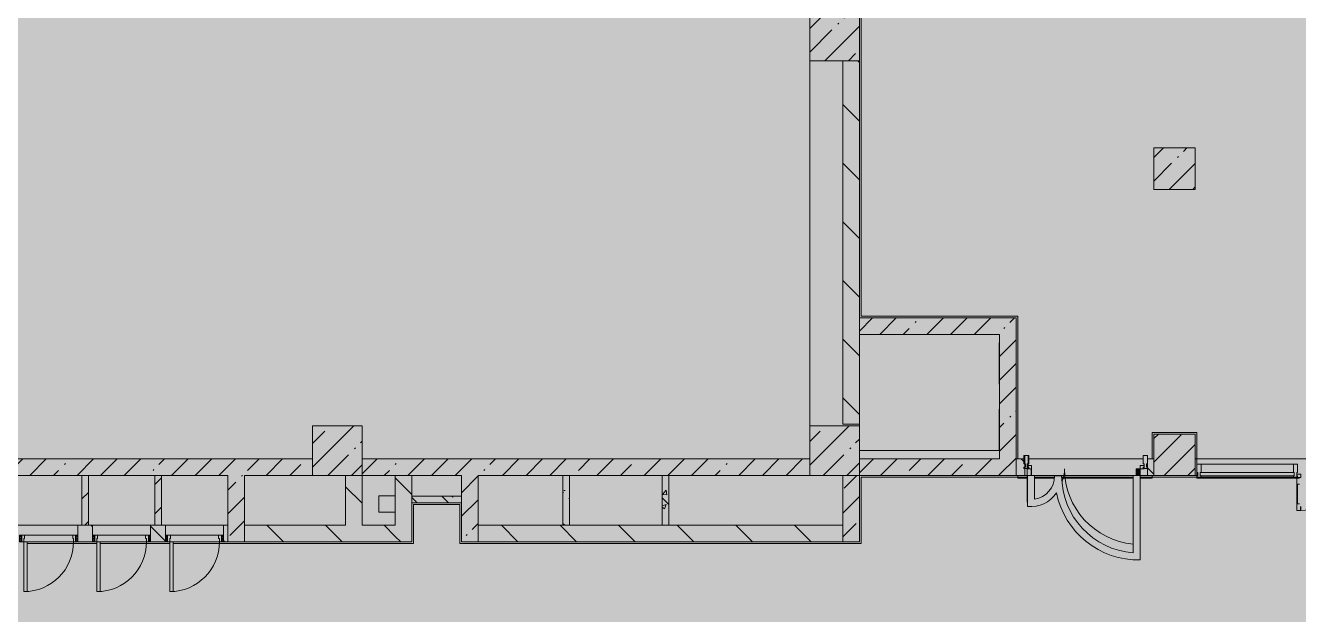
# Model space of a CAD drawing. Header units: millimetres. Extents: x 35524 to 235479, y -8553 to 29000.
# Drawn here: x 165167 to 180525, y 10024 to 17127 of the extents above; entities that cross this region are included whole.
import ezdxf

# ---------------------------------------------------------------- set-up
doc = ezdxf.new("R2010")
doc.units = ezdxf.units.MM
doc.linetypes.add('200_ШТРИХ__ш1_п0_6_', pattern=[800, 500, -300])
doc.layers.add('A-DETL-GENF-3', color=7, linetype='Continuous', lineweight=9, true_color=0xc0c0c0, transparency=0.4)
for name, color, linetype, lineweight, true_color in [('A-DETL-GENF-5', 7, 'Continuous', 5, 0xb7b7b7), ('A-DETL-GENF-6', 7, 'Continuous', 5, 0xe2e2e2), ('A-DOOR-2', 7, 'Continuous', 5, 0xaaaaaa), ('A-DOOR-3', 7, 'Continuous', 5, 0xe2e2e2), ('A-DOOR-4', 7, 'Continuous', 5, 0xb7b7b7), ('A-DOOR-FRAM-2', 7, 'Continuous', 5, 0xe2e2e2), ('A-DOOR-FRAM-3', 7, 'Continuous', 5, 0xaaaaaa), ('A-DOOR-FRAM-4', 7, 'Continuous', 5, 0xb7b7b7), ('A-FLOR-1', 7, 'Continuous', 5, 0xb7b7b7), ('A-GLAZ-CURT-2', 7, 'Continuous', 5, 0x737373), ('A-GLAZ-CWMG-2', 7, 'Continuous', 5, 0x737373), ('A-WALL-8', 7, 'Continuous', 9, 0x737373), ('I-WALL-23', 7, 'Continuous', 5, 0x737373), ('I-WALL-25', 7, 'Continuous', 5, 0x787878), ('S-COLS-2', 7, 'Continuous', 5, 0x737373)]:
    doc.layers.add(name, color=color, linetype=linetype, lineweight=lineweight, true_color=true_color)
for name, color, linetype, lineweight in [('A-DETL-MBND-1', 7, '200_ШТРИХ__ш1_п0_6_', 9), ('I-WALL-24', 7, 'Continuous', 5), ('S-COLS-1', 7, 'Continuous', 5)]:
    doc.layers.add(name, color=color, linetype=linetype, lineweight=lineweight)
pattern_1 = [(135, (108468.84, 0), (-353.5534, -353.5534), [])]
pattern_2 = [(45, (108468.84, 0), (-285.1231, 285.1231), []), (45, (108753.96, 0), (-285.1231, 285.1231), [504.031, -100.806, 16.764, -84.042])]
pattern_3 = [(135, (108468.84, 0), (-377.1708, -377.1708), [533.4, -88.9, 17.78, -88.9]), (135, (108468.84, 376.94), (-377.1708, -377.1708), []), (50, (108468.84, 0), (637.6445, -55.7866), [66.675, -733.425]), (355, (108468.84, 0), (-123.3494, 668.699), [53.34, -586.74]), (100.451, (108522, -4.65), (514.299, 612.908), [56.665, -623.315]), (46.184, (108468.84, 177.8), (948.776, -147.15), [100.012, -1100.137]), (96.636, (108547.9, 165.5), (830.909, 865.997), [84.998, -934.973]), (351.184, (108468.8, 177.8), (830.918, 865.988), [80.01, -880.11]), (21, (108557.74, 133.35), (530.6506, -357.9283), [66.675, -733.425]), (326, (108557.74, 133.35), (216.308, 644.6585), [53.34, -586.74]), (71.451, (108601.96, 103.5), (746.9596, 286.7243), [56.665, -623.315]), (37.5, (108468.84, 0), (10.8105, 295.9426), [16.764, -562.864, 16.764, -578.866, -588.962]), (37.5, (108468.84, 0), (10.8105, 295.9426), [-1175.258, 16.764, -572.198]), (7.5, (108468.84, 0), (233.8692, 350.6318), [16.764, -322.834, 16.764, -549.529, -224.472]), (7.5, (108468.84, 0), (233.8692, 350.6318), [-905.891, 16.764, -207.708]), (327.5, (108270.6, 0), (474.5678, -20.0513), [16.764, -205.486, 16.764, -676.656, -920.115]), (327.5, (108270.6, 0), (474.5678, -20.0513), [-915.67, 16.764, -903.351]), (317.5, (108181.7, 0), (518.4522, 88.9934), [16.764, -272.161, 16.764, -443.738, -653.415]), (317.5, (108181.7, 0), (518.4522, 88.9934), [-749.427, 16.764, -636.651])]
pattern_4 = [(45, (108468.84, 0), (-176.7767, 176.7767), [])]

# ---------------------------------------------------------------- blocks, each defined once
blk = doc.blocks.new('BSC_Колонна _Прямоугольная - 600х600-23205240-3_4_2_птичка')
at = {"layer": 'S-COLS-1'}
h = blk.add_hatch(dxfattribs=at)
h.set_pattern_fill('FP_93', color=256, style=0, pattern_type=2)
h.set_pattern_definition([(45, (-66460, -12000), (-285.1231, 285.1231), []), (45, (-66174.88, -12000), (-285.1231, 285.1231), [504.031, -100.806, 16.764, -84.042])])
h.paths.add_polyline_path([(-300, -300), (300, -300), (300, 300), (-300, 300)])
at = {"layer": 'S-COLS-2'}
for p, q in [((300, 300), (-300, 300)), ((-300, 300), (-300, -300)), ((300, -300), (300, 300)), ((-300, -300), (300, -300))]:
    blk.add_line(p, q, dxfattribs=at)
blk = doc.blocks.new('BSC_Колонна _Прямоугольная - 600х600-V121-3_4_2_птичка')
at = {"layer": 'S-COLS-1'}
h = blk.add_hatch(dxfattribs=at)
h.set_pattern_fill('FP_97', color=256, style=0, pattern_type=2)
h.set_pattern_definition([(45, (-66460, -17000), (-285.1231, 285.1231), []), (45, (-66174.88, -17000), (-285.1231, 285.1231), [504.031, -100.806, 16.764, -84.042])])
h.paths.add_polyline_path([(-300, -300), (300, -300), (300, 300), (-300, 300)])
at = {"layer": 'S-COLS-2'}
for p, q in [((300, 300), (-300, 300)), ((-300, 300), (-300, -300)), ((300, -300), (300, 300)), ((-300, -300), (300, -300))]:
    blk.add_line(p, q, dxfattribs=at)
blk = doc.blocks.new('BSC_Колонна _Прямоугольная - 600х600-V131-3_4_2_птичка')
at = {"layer": 'S-COLS-1'}
h = blk.add_hatch(dxfattribs=at)
h.set_pattern_fill('FP_115', color=256, style=0, pattern_type=2)
h.set_pattern_definition([(45, (-60460, -12000), (-285.1231, 285.1231), []), (45, (-60174.88, -12000), (-285.1231, 285.1231), [504.031, -100.806, 16.764, -84.042])])
h.paths.add_polyline_path([(-300, -300), (300, -300), (300, 300), (-300, 300)])
at = {"layer": 'S-COLS-2'}
for p, q in [((300, 300), (-300, 300)), ((-300, 300), (-300, -300)), ((300, -300), (300, 300)), ((-300, -300), (300, -300))]:
    blk.add_line(p, q, dxfattribs=at)
blk = doc.blocks.new('BSC_Колонна _Прямоугольная - 500х500-V158-3_4_2_птичка')
at = {"layer": 'S-COLS-1'}
h = blk.add_hatch(dxfattribs=at)
h.set_pattern_fill('FP_135', color=256, style=0, pattern_type=2)
h.set_pattern_definition([(45, (-70560, -15400), (-285.1231, 285.1231), []), (45, (-70274.88, -15400), (-285.1231, 285.1231), [504.031, -100.806, 16.764, -84.042])])
h.paths.add_polyline_path([(-250, -250), (250, -250), (250, 250), (-250, 250)])
at = {"layer": 'S-COLS-2'}
for p, q in [((250, 250), (-250, 250)), ((-250, 250), (-250, -250)), ((250, -250), (250, 250)), ((-250, -250), (250, -250))]:
    blk.add_line(p, q, dxfattribs=at)
blk = doc.blocks.new('110_Дверь_СКБ_1Ст - д-18 700x2100h_Технический шкаф ЭОМ и СС-V210-3_4_2_птичка')
at = {"layer": 'A-DOOR-2'}
h = blk.add_hatch(dxfattribs=at)
h.set_pattern_fill('FP_45', color=256, style=0, pattern_type=2)
h.set_pattern_definition([(135, (1951.41, 164.685), (-14.14214, -14.14214), []), (225, (1951.41, 164.685), (14.14214, -14.14214), [])])
h.paths.add_polyline_path([(362.5, 100), (337.5, 100), (337.5, 20), (362.5, 20)])
at = {"layer": 'A-DOOR-3'}
h = blk.add_hatch(color=256, dxfattribs=at)
h.paths.add_polyline_path([(312.5, 100), (312.5, 60), (302.5, 60), (302.5, 20), (337.5, 20), (337.5, 100)])
h.paths.add_polyline_path([(-287.5, 100), (-312.5, 100), (-312.5, 20), (-277.5, 20), (-277.5, 60), (-287.5, 60)])
at = {"layer": 'A-DOOR-FRAM-2'}
blk.add_hatch(color=256, dxfattribs=at).paths.add_polyline_path([(272.5, 700), (272.5, 100), (312.5, 100), (312.5, 700)])
at = {"layer": 'A-DOOR-FRAM-3'}
h = blk.add_hatch(dxfattribs=at)
h.set_pattern_fill('FP_46', color=256, style=0, pattern_type=2)
h.set_pattern_definition([(45, (-171.384, 164.685), (-14.1421, 14.1421), []), (135, (-171.384, 164.685), (-14.1421, -14.1421), [])])
h.paths.add_polyline_path([(-312.5, 100), (-337.5, 100), (-337.5, 20), (-312.5, 20)])
at = {"layer": 'A-DOOR-4'}
for p, q in [((312.5, 700), (272.5, 700)), ((272.5, 700), (272.5, 100)), ((312.5, 100), (312.5, 700)), ((272.5, 100), (312.5, 100))]:
    blk.add_line(p, q, dxfattribs=at)
blk.add_arc((312.5, 100), 600, 90, 180, dxfattribs=at)
at = {"layer": 'A-DOOR-FRAM-4'}
for p, q in [((-312.5, 100), (-337.5, 100)), ((-337.5, 100), (-337.5, 20)), ((-337.5, 20), (-312.5, 20)), ((-287.5, 100), (-312.5, 100)), ((-312.5, 100), (-312.5, 20)), ((-312.5, 20), (-312.5, 100)), ((-312.5, 20), (-277.5, 20)), ((-287.5, 60), (-287.5, 100)), ((-287.5, 100), (272.5, 100)), ((-277.5, 60), (-287.5, 60)), ((-277.5, 20), (-277.5, 60)), ((302.5, 20), (-277.5, 20)), ((312.5, 60), (302.5, 60)), ((302.5, 60), (302.5, 20)), ((302.5, 20), (337.5, 20)), ((312.5, 100), (312.5, 60)), ((337.5, 100), (312.5, 100)), ((337.5, 20), (337.5, 100)), ((362.5, 100), (337.5, 100)), ((337.5, 100), (337.5, 20)), ((337.5, 20), (362.5, 20)), ((362.5, 20), (362.5, 100))]:
    blk.add_line(p, q, dxfattribs=at)
blk = doc.blocks.new('Прямоугольный импост - Импост структурный с накладкой - 160мм Темный-33326475-3_4_2_птичка')
at = {"layer": 'A-GLAZ-CWMG-2'}
for p, q in [((-50, 40), (-50, 140)), ((-50, 140), (0, 140)), ((-40, 40), (-50, 40)), ((-50, -17), (-50, 0)), ((-50, 0), (-40, 0)), ((-40, 0), (-40, 40)), ((-10, 40), (-10, 0)), ((0, 40), (-10, 40)), ((-10, 0), (0, 0)), ((0, 140), (0, 40)), ((0, 0), (0, -17)), ((0, -17), (-50, -17))]:
    blk.add_line(p, q, dxfattribs=at)
blk = doc.blocks.new('Дверь_Витражная_остекление_ - ВВ-6 остекление-32274838-3_4_2_птичка')
at = {"layer": 'A-DETL-GENF-6'}
for points in [[(705, 420), (701, 420), (701, 100), (660, 100), (660, 20), (705, 20), (705, 386)], [(-655, 100), (-655, 20), (-610, 20), (-610, 100)]]:
    blk.add_hatch(color=256, dxfattribs=at).paths.add_polyline_path(points)
at = {"layer": 'A-DETL-GENF-5'}
for p, q in [((705, 420), (705, 20)), ((705, 20), (705, 420)), ((-655, 100), (-655, 20)), ((-655, 100), (-655, 20)), ((-610, 20), (-655, 20)), ((-655, 20), (-610, 20)), ((-610, 100), (-610, 20)), ((-610, 20), (-610, 100)), ((660, 100), (660, 20)), ((660, 100), (660, 20))]:
    blk.add_line(p, q, dxfattribs=at)
at = {"layer": 'A-DOOR-4'}
for p, q in [((-655, 20), (-705, 20)), ((-705, 20), (-705, -20)), ((-655, 100), (-655, 20)), ((-655, -20), (-655, 20)), ((655, 100), (655, 20)), ((705, 20), (655, 20)), ((655, 20), (655, -20)), ((705, -20), (705, 20)), ((-705, -20), (-655, -20)), ((655, -20), (705, -20))]:
    blk.add_line(p, q, dxfattribs=at)
for centre, radius, start, end in [((-655, 20), 910, 360, 84.7731), ((655, 20), 400, 157.5, 180)]:
    blk.add_arc(centre, radius, start, end, dxfattribs=at)
blk = doc.blocks.new('Прямоугольный импост - Импост структурный с накладкой - 160мм Темный-33326241-3_4_2_птичка')
at = {"layer": 'A-GLAZ-CWMG-2'}
for p, q in [((-25, 40), (-25, 140)), ((-25, 140), (25, 140)), ((-15, 40), (-25, 40)), ((-25, -17), (-25, 0)), ((-25, 0), (-15, 0)), ((-15, 0), (-15, 40)), ((15, 40), (15, 0)), ((25, 40), (15, 40)), ((15, 0), (25, 0)), ((25, 140), (25, 40)), ((25, 0), (25, -17)), ((25, -17), (-25, -17))]:
    blk.add_line(p, q, dxfattribs=at)
blk = doc.blocks.new('Прямоугольный импост - Импост структурный с накладкой - 160мм Темный-33326242-3_4_2_птичка')
at = {"layer": 'A-GLAZ-CWMG-2'}
for p, q in [((0, 140), (-50, 140)), ((-50, 140), (-50, 40)), ((-50, 40), (-40, 40)), ((-40, 0), (-50, 0)), ((-50, 0), (-50, -17)), ((-40, 40), (-40, 0)), ((-10, 0), (-10, 40)), ((-10, 40), (0, 40)), ((0, 0), (-10, 0)), ((0, 40), (0, 140)), ((0, -17), (0, 0)), ((-50, -17), (0, -17))]:
    blk.add_line(p, q, dxfattribs=at)
blk = doc.blocks.new('Прямоугольный импост - Импост структурный с накладкой - 160мм Темный-33326237-3_4_2_птичка')
at = {"layer": 'A-GLAZ-CWMG-2'}
for p, q in [((-50, 40), (-50, 140)), ((-50, 140), (0, 140)), ((-40, 40), (-50, 40)), ((-50, -17), (-50, 0)), ((-50, 0), (-40, 0)), ((-40, 0), (-40, 40)), ((-10, 40), (-10, 0)), ((0, 40), (-10, 40)), ((-10, 0), (0, 0)), ((0, 140), (0, 40)), ((0, 0), (0, -17)), ((0, -17), (-50, -17))]:
    blk.add_line(p, q, dxfattribs=at)
blk = doc.blocks.new('Дверь_Витражная_остекление_ - В-18-32468702-3_4_2_птичка')
at = {"layer": 'A-DETL-GENF-6'}
blk.add_hatch(color=256, dxfattribs=at).paths.add_polyline_path([(690, 420), (678, 420), (678, 370), (690, 370), (690, 20), (723, 20), (723, 420)])
at = {"layer": 'A-DETL-GENF-5'}
for p, q in [((-673, 965), (-673, 20)), ((-673, 965), (-673, 20)), ((723, 420), (678, 420)), ((678, 420), (678, 370)), ((723, 420), (678, 420)), ((678, 420), (678, 370)), ((723, 340), (690, 340)), ((713, 340), (713, 100)), ((723, 420), (723, 20)), ((723, 20), (723, 420)), ((723, 100), (690, 100))]:
    blk.add_line(p, q, dxfattribs=at)
at = {"layer": 'A-DOOR-4'}
for p, q in [((-673, 965), (-673, 20)), ((673, 420), (673, 370)), ((-673, 20), (-723, 20)), ((-723, 20), (-723, -20)), ((-673, -20), (-673, 20)), ((723, 20), (673, 20)), ((673, 20), (673, -20)), ((723, -20), (723, 20)), ((-723, -20), (-673, -20)), ((673, -20), (723, -20))]:
    blk.add_line(p, q, dxfattribs=at)
for centre, radius, start, end in [((-673, 20), 945, 15.8542, 26.1731), ((673, 20), 400, 90, 148.5381), ((-673, 20), 945, 360, 14.4313), ((673, 20), 400, 177.0378, 180)]:
    blk.add_arc(centre, radius, start, end, dxfattribs=at)
blk = doc.blocks.new('Системная панель - Стекло - 40мм-V280-3_4_2_птичка')
at = {"layer": 'A-GLAZ-CURT-2'}
for p, q in [((567, 0), (-567, 0)), ((-567, 0), (-567, -40)), ((567, -40), (567, 0)), ((-567, -40), (567, -40))]:
    blk.add_line(p, q, dxfattribs=at)
blk = doc.blocks.new('Прямоугольный импост - Импост структурный с накладкой - 160мм Темный-33326239-3_4_2_птичка')
at = {"layer": 'A-GLAZ-CWMG-2'}
for p, q in [((-25, 40), (-25, 140)), ((-25, 140), (25, 140)), ((-15, 40), (-25, 40)), ((-25, -17), (-25, 0)), ((-25, 0), (-15, 0)), ((-15, 0), (-15, 40)), ((15, 40), (15, 0)), ((25, 40), (15, 40)), ((15, 0), (25, 0)), ((25, 140), (25, 40)), ((25, 0), (25, -17)), ((25, -17), (-25, -17))]:
    blk.add_line(p, q, dxfattribs=at)
blk = doc.blocks.new('Прямоугольный импост - Импост структурный с накладкой - 160мм Темный-32468813-3_4_2_птичка')
at = {"layer": 'A-GLAZ-CWMG-2'}
for p, q in [((70880, 11837), (71994, 11837)), ((70880, 11680), (71994, 11680))]:
    blk.add_line(p, q, dxfattribs=at)

msp = doc.modelspace()

# ---------------------------------------------------------------- hatches: boundary and pattern name
at = {"layer": 'A-DETL-GENF-3'}
msp.add_hatch(color=256, dxfattribs=at).paths.add_polyline_path([(179320.8, -251.7), (184318.8, -251.7), (184318.8, 3288.3), (193038.8, 3288.3), (193038.8, 27348.3), (150378.8, 27348.3), (150378.8, 23888.3), (146779, 23888.3), (146779, -251.7), (178388.6, -251.7)])
at = {"layer": 'I-WALL-24'}
h = msp.add_hatch(dxfattribs=at)
h.set_pattern_fill('FP_101', color=256, style=0, pattern_type=2)
h.set_pattern_definition(pattern_1)
h.paths.add_polyline_path([(175028.8, 12320), (175228.8, 12320), (175228.8, 16700), (175028.8, 16700), (175028.8, 13534.8)])
h.paths.add_polyline_path([(175228.8, 17300), (175228.8, 26500), (175028.8, 26500), (175028.8, 17300)])
h = msp.add_hatch(dxfattribs=at)
h.set_pattern_fill('FP_98', color=256, style=0, pattern_type=2)
h.set_pattern_definition(pattern_2)
h.paths.add_polyline_path([(176524.2, 13400), (176918.8, 13400), (176918.8, 13600), (175228.8, 13600), (175228.8, 13400)])
h = msp.add_hatch(dxfattribs=at)
h.set_pattern_fill('FP_98', color=256, style=0, pattern_type=2)
h.set_pattern_definition(pattern_2)
h.paths.add_polyline_path([(176990.3, 11700), (177118.8, 11700), (177118.8, 13600), (176918.8, 13600), (176918.8, 11700)])
h = msp.add_hatch(dxfattribs=at)
h.set_pattern_fill('FP_98', color=256, style=0, pattern_type=2)
h.set_pattern_definition(pattern_2)
h.paths.add_polyline_path([(170428.8, 11700), (174628.8, 11700), (174628.8, 11900), (169228.8, 11900), (169228.8, 11700), (169828.8, 11700)])
h.paths.add_polyline_path([(163228.8, 11700), (168628.8, 11700), (168628.8, 11900), (163228.8, 11900)])
h = msp.add_hatch(dxfattribs=at)
h.set_pattern_fill('FP_98', color=256, style=0, pattern_type=2)
h.set_pattern_definition(pattern_2)
h.paths.add_polyline_path([(176918.8, 11700), (176918.8, 11900), (175228.8, 11900), (175228.8, 11700), (176524.2, 11700)])
h = msp.add_hatch(dxfattribs=at)
h.set_pattern_fill('FP_101', color=256, style=0, pattern_type=2)
h.set_pattern_definition(pattern_1)
h.paths.add_polyline_path([(177118.8, 11700), (177222.8, 11700), (177222.8, 11900), (177118.8, 11900), (177118.8, 11799.5)])
h.paths.add_polyline_path([(178702.8, 11700), (178778.8, 11700), (178778.8, 11900), (178702.8, 11900), (178702.8, 11799.5)])
h.paths.add_polyline_path([(179298.8, 11700), (179298.8, 11900), (179278.8, 11900), (179278.8, 11700)])
h.paths.add_polyline_path([(182008.8, 11700), (182008.8, 11900), (181988.8, 11900), (181988.8, 11700)])
h = msp.add_hatch(dxfattribs=at)
h.set_pattern_fill('FP_103', color=256, style=0, pattern_type=2)
h.set_pattern_definition(pattern_4)
h.paths.add_polyline_path([(165928.1, 11100), (165928.1, 11700), (165848.1, 11700), (165848.1, 11100)])
h = msp.add_hatch(dxfattribs=at)
h.set_pattern_fill('FP_103', color=256, style=0, pattern_type=2)
h.set_pattern_definition(pattern_4)
h.paths.add_polyline_path([(166728.1, 11100), (166808.1, 11100), (166808.1, 11700), (166728.1, 11700), (166728.1, 11221)])
h = msp.add_hatch(dxfattribs=at)
h.set_pattern_fill('FP_98', color=256, style=0, pattern_type=2)
h.set_pattern_definition(pattern_2)
h.paths.add_polyline_path([(167808.8, 10900), (167808.8, 11700), (167608.8, 11700), (167608.8, 10900)])
h = msp.add_hatch(dxfattribs=at)
h.set_pattern_fill('FP_101', color=256, style=0, pattern_type=2)
h.set_pattern_definition(pattern_1)
h.paths.add_polyline_path([(169228.8, 11100), (169228.8, 11700), (169028.8, 11700), (169028.8, 11100), (169066.5, 11100)])
h = msp.add_hatch(dxfattribs=at)
h.set_pattern_fill('FP_101', color=256, style=0, pattern_type=2)
h.set_pattern_definition(pattern_1)
h.paths.add_polyline_path([(169628.8, 10900), (169828.8, 10900), (169828.8, 11700), (169628.8, 11700), (169628.8, 11100)])
h = msp.add_hatch(dxfattribs=at)
h.set_pattern_fill('FP_98', color=256, style=0, pattern_type=2)
h.set_pattern_definition(pattern_2)
h.paths.add_polyline_path([(170628.8, 10900), (170628.8, 11700), (170428.8, 11700), (170428.8, 10900)])
h = msp.add_hatch(dxfattribs=at)
h.set_pattern_fill('FP_98', color=256, style=0, pattern_type=2)
h.set_pattern_definition(pattern_2)
h.paths.add_polyline_path([(175228.8, 10900), (175228.8, 11700), (175028.8, 11700), (175028.8, 10900)])
h = msp.add_hatch(dxfattribs=at)
h.set_pattern_fill('FP_101', color=256, style=0, pattern_type=2)
h.set_pattern_definition(pattern_1)
h.paths.add_polyline_path([(169628.8, 10900), (169628.8, 11100), (167808.8, 11100), (167808.8, 10900), (169066.5, 10900)])
h.paths.add_polyline_path([(165803.8, 10900), (165976.7, 10900), (165976.7, 11100), (165796.7, 11100), (165796.7, 10900)])
h.paths.add_polyline_path([(166676.7, 10900), (166856.7, 10900), (166856.7, 11100), (166676.7, 11100), (166676.7, 10980)])
h.paths.add_polyline_path([(167608.8, 10900), (167608.8, 11100), (167556.7, 11100), (167556.7, 10900)])
h.paths.add_polyline_path([(165096.7, 10900), (165096.7, 11100), (164916.7, 11100), (164916.7, 10900)])
h.paths.add_polyline_path([(163473.3, 10900), (163968.8, 10900), (163968.8, 11100), (160378.8, 11100), (160378.8, 10900), (161608.9, 10900)])
h.paths.add_polyline_path([(164168.8, 10900), (164216.7, 10900), (164216.7, 11100), (164168.8, 11100), (164168.8, 10980)])
h.paths.add_polyline_path([(157880.1, 10900), (160178.8, 10900), (160178.8, 11100), (153228.8, 11100), (153228.8, 10900), (154151.3, 10900)])
h = msp.add_hatch(dxfattribs=at)
h.set_pattern_fill('FP_101', color=256, style=0, pattern_type=2)
h.set_pattern_definition(pattern_1)
h.paths.add_polyline_path([(170628.8, 10900), (171228.8, 10900), (171228.8, 11100), (170628.8, 11100)])
h = msp.add_hatch(dxfattribs=at)
h.set_pattern_fill('FP_101', color=256, style=0, pattern_type=2)
h.set_pattern_definition(pattern_1)
h.paths.add_polyline_path([(175028.8, 10900), (175028.8, 11100), (171228.8, 11100), (171228.8, 10900), (172795.4, 10900)])
at = {"layer": 'I-WALL-25'}
h = msp.add_hatch(dxfattribs=at)
h.set_pattern_fill('FP_108', color=256, style=0, pattern_type=2)
h.set_pattern_definition(pattern_3)
h.paths.add_polyline_path([(171728.8, 11100), (171728.8, 11700), (171648.8, 11700), (171648.8, 11100)])
h = msp.add_hatch(dxfattribs=at)
h.set_pattern_fill('FP_108', color=256, style=0, pattern_type=2)
h.set_pattern_definition(pattern_3)
h.paths.add_polyline_path([(172928.8, 11100), (172928.8, 11700), (172848.8, 11700), (172848.8, 11100)])
h = msp.add_hatch(dxfattribs=at)
h.set_pattern_fill('FP_108', color=256, style=0, pattern_type=2)
h.set_pattern_definition(pattern_3)
h.paths.add_polyline_path([(170428.8, 11370), (170428.8, 11450), (169828.8, 11450), (169828.8, 11370)])
at = {"layer": 'S-COLS-1'}
h = msp.add_hatch(dxfattribs=at)
h.set_pattern_fill('FP_98', color=256, style=0, pattern_type=2)
h.set_pattern_definition(pattern_2)
h.paths.add_polyline_path([(179278.8, 11700), (179278.8, 12200), (178778.8, 12200), (178778.8, 11700)])

# ---------------------------------------------------------------- linework, layer by layer
at = {"layer": 'A-DETL-MBND-1'}
msp.add_line((176913.8, 12000), (176913.8, 13400), dxfattribs=at)
at = {"layer": 'A-FLOR-1'}
for p, q in [((175248.8, 26880), (175248.8, 13620)), ((174628.8, 16700), (174628.8, 12300)), ((175248.8, 13620), (177138.8, 13620)), ((177138.8, 13620), (177138.8, 11900)), ((175228.8, 12300), (175228.8, 12320)), ((178758.8, 11900), (178758.8, 12220)), ((178758.8, 12220), (179298.8, 12220)), ((179298.8, 12220), (179298.8, 11900)), ((176918.8, 12000), (175228.8, 12000)), ((177256.8, 11680), (175248.8, 11680)), ((175248.8, 11680), (175248.8, 10880)), ((177138.8, 11700), (177138.8, 11669)), ((177341.5, 11700), (177256.8, 11700)), ((177256.8, 11700), (177256.8, 11327.5)), ((177341.5, 11413.8), (177341.5, 11700)), ((177581.1, 11680), (177341.5, 11680)), ((177667.5, 11697.2), (177582.8, 11697.2)), ((178531.2, 11680), (177668.5, 11680)), ((178615.9, 11700), (178531.2, 11700)), ((178531.2, 11700), (178531.2, 10768.9)), ((178615.9, 10681.9), (178615.9, 11700)), ((179298.8, 11680), (178615.9, 11680)), ((178758.8, 11669), (178758.8, 11700)), ((179298.8, 11680), (179298.8, 11669)), ((177138.8, 11669), (177256.8, 11669)), ((177341.5, 11669), (177580, 11669)), ((177669.1, 11669), (178531.2, 11669)), ((178615.9, 11669), (178758.8, 11669)), ((179298.8, 11669), (180536.8, 11669)), ((169428.8, 11457), (169628.8, 11457)), ((169428.8, 11257), (169428.8, 11457)), ((169628.8, 11257), (169428.8, 11257)), ((170407.8, 11350), (169848.8, 11350)), ((169848.8, 11350), (169848.8, 10880)), ((170407.8, 10880), (170407.8, 11350)), ((166026.7, 10880), (165186.7, 10880)), ((166906.7, 10880), (166066.7, 10880)), ((169848.8, 10880), (166946.7, 10880)), ((175248.8, 10880), (170407.8, 10880))]:
    msp.add_line(p, q, dxfattribs=at)
for centre, radius, start, end in [((177295.8, 11697.2), 287, 279.17366, 0), ((178598.2, 11697.2), 930.7, 180, 265.86869), ((177295.8, 11697.2), 371.7, 263.98747, 326.07537), ((178598.2, 11697.2), 1015.4, 191.7891, 270.99569)]:
    msp.add_arc(centre, radius, start, end, dxfattribs=at)
at = {"layer": 'A-WALL-8'}
for p, q in [((177118.8, 11900), (177118.8, 11700)), ((165928.1, 11700), (165848.1, 11700)), ((166808.1, 11700), (166728.1, 11700)), ((169828.8, 11700), (169628.8, 11700)), ((171728.8, 11700), (171648.8, 11700)), ((172928.8, 11700), (172848.8, 11700)), ((169828.8, 11450), (169828.8, 11370)), ((170428.8, 11370), (170428.8, 11450)), ((165848.1, 11100), (165928.1, 11100)), ((166728.1, 11100), (166808.1, 11100)), ((167608.8, 10900), (167608.8, 11100)), ((167808.8, 10900), (167808.8, 11100)), ((170628.8, 10900), (170628.8, 11100)), ((171648.8, 11100), (171728.8, 11100)), ((172848.8, 11100), (172928.8, 11100)), ((175028.8, 11100), (175028.8, 10900))]:
    msp.add_line(p, q, dxfattribs=at)
at = {"layer": 'I-WALL-23'}
for p, q in [((175028.8, 16700), (175028.8, 12320)), ((175228.8, 12320), (175228.8, 16700)), ((177118.8, 13600), (175228.8, 13600)), ((177118.8, 11900), (177118.8, 13600)), ((175228.8, 13400), (176918.8, 13400)), ((176918.8, 13400), (176918.8, 11900)), ((175028.8, 12320), (175228.8, 12320)), ((168628.8, 11900), (163228.8, 11900)), ((174628.8, 11900), (169228.8, 11900)), ((176918.8, 11900), (175228.8, 11900)), ((177222.8, 11900), (177118.8, 11900)), ((177222.8, 11700), (177222.8, 11900)), ((177272.8, 11900), (178652.8, 11900)), ((178778.8, 11900), (178702.8, 11900)), ((178702.8, 11900), (178702.8, 11700)), ((178778.8, 11700), (178778.8, 11900)), ((179278.8, 11900), (179278.8, 11700)), ((179278.8, 11900), (182008.8, 11900)), ((179298.8, 11700), (179298.8, 11900)), ((165048.1, 11700), (165848.1, 11700)), ((165848.1, 11700), (165848.1, 11100)), ((165928.1, 11100), (165928.1, 11700)), ((165928.1, 11700), (166728.1, 11700)), ((166728.1, 11700), (166728.1, 11100)), ((166808.1, 11100), (166808.1, 11700)), ((166808.1, 11700), (167608.8, 11700)), ((167608.8, 11700), (167608.8, 11100)), ((167808.8, 11100), (167808.8, 11700)), ((167808.8, 11700), (168628.8, 11700)), ((169028.8, 11700), (169028.8, 11100)), ((169228.8, 11100), (169228.8, 11700)), ((169228.8, 11700), (169628.8, 11700)), ((169628.8, 11700), (169628.8, 11100)), ((169828.8, 11450), (169828.8, 11700)), ((169828.8, 11700), (170428.8, 11700)), ((170428.8, 11700), (170428.8, 11450)), ((170628.8, 11100), (170628.8, 11700)), ((170628.8, 11700), (171648.8, 11700)), ((171648.8, 11700), (171648.8, 11100)), ((171728.8, 11700), (172848.8, 11700)), ((171728.8, 11100), (171728.8, 11700)), ((172848.8, 11700), (172848.8, 11100)), ((172928.8, 11700), (174628.8, 11700)), ((172928.8, 11100), (172928.8, 11700)), ((175028.8, 11700), (175028.8, 11100)), ((175228.8, 10900), (175228.8, 11700)), ((175228.8, 11700), (177118.8, 11700)), ((177118.8, 11700), (177256.8, 11700)), ((178531.2, 11700), (177341.5, 11700)), ((178778.8, 11700), (178615.9, 11700)), ((179278.8, 11700), (179308.8, 11700)), ((170428.8, 11450), (169828.8, 11450)), ((169828.8, 11370), (170428.8, 11370)), ((169828.8, 10900), (169828.8, 11370)), ((170428.8, 11370), (170428.8, 10900)), ((165048.1, 11100), (165848.1, 11100)), ((165796.7, 11100), (165796.7, 10980)), ((165928.1, 11100), (166728.1, 11100)), ((165976.7, 10980), (165976.7, 11100)), ((166676.7, 11100), (166676.7, 10980)), ((166808.1, 11100), (167608.8, 11100)), ((166856.7, 10980), (166856.7, 11100)), ((167556.7, 11100), (167556.7, 10980)), ((169028.8, 11100), (167808.8, 11100)), ((169628.8, 11100), (169228.8, 11100)), ((171648.8, 11100), (170628.8, 11100)), ((172848.8, 11100), (171728.8, 11100)), ((175028.8, 11100), (172928.8, 11100)), ((165796.7, 10900), (165976.7, 10900)), ((166676.7, 10900), (166856.7, 10900)), ((167556.7, 10900), (169828.8, 10900)), ((170428.8, 10900), (175228.8, 10900))]:
    msp.add_line(p, q, dxfattribs=at)
at = {"layer": 'S-COLS-2'}
for p, q in [((179278.8, 12200), (178778.8, 12200)), ((178778.8, 12200), (178778.8, 11900)), ((179278.8, 11900), (179278.8, 12200)), ((178778.8, 11900), (178778.8, 11700)), ((179278.8, 11700), (179278.8, 11900)), ((178778.8, 11700), (179278.8, 11700))]:
    msp.add_line(p, q, dxfattribs=at)

# ---------------------------------------------------------------- block references
at = {"layer": 'A-DOOR-4', "rotation": 180}
for name, p in [('Дверь_Витражная_остекление_ - ВВ-6 остекление-32274838-3_4_2_птичка', (177957.8, 11800)), ('Дверь_Витражная_остекление_ - В-18-32468702-3_4_2_птичка', (181226.3, 11697)), ('110_Дверь_СКБ_1Ст - д-18 700x2100h_Технический шкаф ЭОМ и СС-V210-3_4_2_птичка', (165459.2, 11000)), ('110_Дверь_СКБ_1Ст - д-18 700x2100h_Технический шкаф ЭОМ и СС-V210-3_4_2_птичка', (166339.2, 11000)), ('110_Дверь_СКБ_1Ст - д-18 700x2100h_Технический шкаф ЭОМ и СС-V210-3_4_2_птичка', (167219.2, 11000))]:
    msp.add_blockref(name, p, dxfattribs=at)
at = {"layer": 'A-GLAZ-CURT-2', "rotation": 180}
msp.add_blockref('Системная панель - Стекло - 40мм-V280-3_4_2_птичка', (179905.8, 11697), dxfattribs=at)
at = {"layer": 'A-GLAZ-CWMG-2', "extrusion": (0, 0, -1)}
for name, p in [('Прямоугольный импост - Импост структурный с накладкой - 160мм Темный-33326241-3_4_2_птичка', (-177237.8, 11800)), ('Прямоугольный импост - Импост структурный с накладкой - 160мм Темный-33326475-3_4_2_птичка', (-177222.8, 11800)), ('Прямоугольный импост - Импост структурный с накладкой - 160мм Темный-33326237-3_4_2_птичка', (-179298.8, 11697)), ('Прямоугольный импост - Импост структурный с накладкой - 160мм Темный-33326239-3_4_2_птичка', (-180487.8, 11697)), ('Прямоугольный импост - Импост структурный с накладкой - 160мм Темный-33326241-3_4_2_птичка', (-180488.8, 11697))]:
    msp.add_blockref(name, p, dxfattribs=at)
at = {"layer": 'A-GLAZ-CWMG-2'}
for name, p in [('Прямоугольный импост - Импост структурный с накладкой - 160мм Темный-33326242-3_4_2_птичка', (178702.8, 11800)), ('Прямоугольный импост - Импост структурный с накладкой - 160мм Темный-32468813-3_4_2_птичка', (108468.8, 0))]:
    msp.add_blockref(name, p, dxfattribs=at)
at = {"layer": 'S-COLS-2'}
for name, p in [('BSC_Колонна _Прямоугольная - 600х600-V121-3_4_2_птичка', (174928.8, 17000)), ('BSC_Колонна _Прямоугольная - 500х500-V158-3_4_2_птичка', (179028.8, 15400)), ('BSC_Колонна _Прямоугольная - 600х600-V131-3_4_2_птичка', (168928.8, 12000)), ('BSC_Колонна _Прямоугольная - 600х600-23205240-3_4_2_птичка', (174928.8, 12000))]:
    msp.add_blockref(name, p, dxfattribs=at)

doc.saveas('drawing.dxf')
